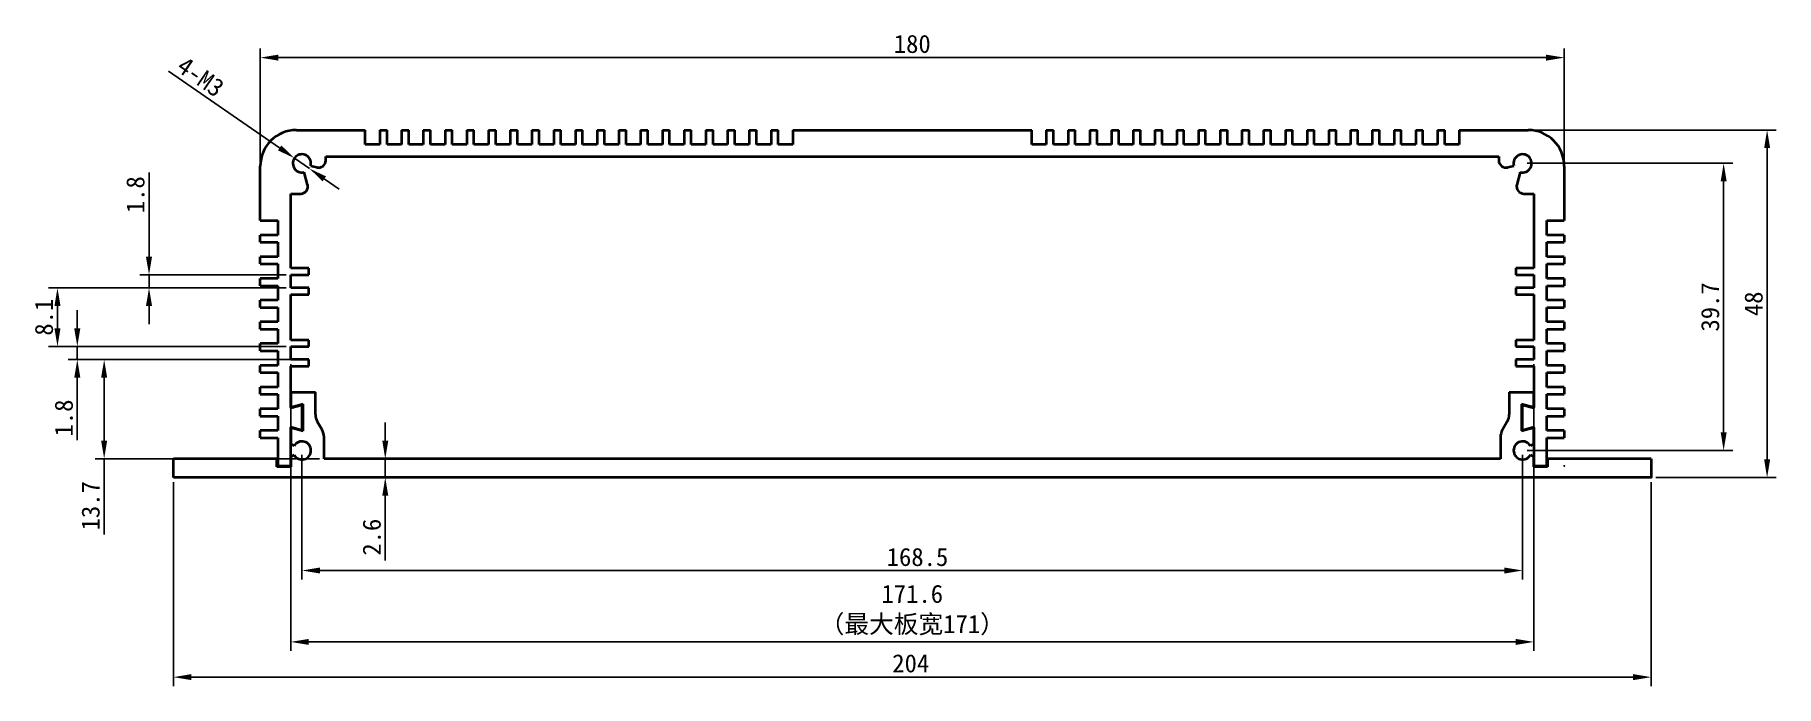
# Model space of a CAD drawing. Header units: millimetres. Extents: x 68 to 309, y 190 to 280.
import ezdxf

# ---------------------------------------------------------------- set-up
doc = ezdxf.new("R2010")
doc.units = ezdxf.units.MM
doc.header["$PDSIZE"] = -1
doc.layers.add('SLD-0', color=7, linetype='Continuous')
doc.styles.get("Standard").update_dxf_attribs({"font": 'simhei.ttf'})
doc.dimstyles.new('ISO-25', dxfattribs={"dimtxt": 2.5, "dimasz": 2.5, "dimexe": 1.25, "dimexo": 0.625, "dimtad": 1, "dimdec": 1, "dimdsep": 46, "dimtxsty": 'Standard', "dimcen": 2.5, "dimadec": 0, "dimazin": 0, "dimtfac": 1, "dimtdec": 1, "dimtmove": 0, "dimatfit": 3, "dimfxl": 1, "dimarcsym": 0})

# ---------------------------------------------------------------- blocks, each defined once
blk = doc.blocks.new('_D')
at = {"layer": 'Defpoints', "color": 0}
for p in [(105.23, 222.99), (273.73, 222.99), (273.73, 206.41)]:
    blk.add_point(p, dxfattribs=at)
at = {"layer": 'SLD-0', "color": 0, "lineweight": -2}
for p, q in [((105.23, 222.36), (105.23, 205.16)), ((273.73, 222.36), (273.73, 205.16)), ((107.73, 206.41), (271.23, 206.41))]:
    blk.add_line(p, q, dxfattribs=at)
at = {"layer": 'SLD-0', "color": 0}
for points in [[(107.73, 206.82), (107.73, 205.99), (105.23, 206.41)], [(271.23, 206.82), (271.23, 205.99), (273.73, 206.41)]]:
    blk.add_solid(points, dxfattribs=at)
at = {"layer": 'SLD-0', "color": 0, "insert": (190.2, 209.53), "char_height": 2.5, "attachment_point": 2}
blk.add_mtext('168.5', dxfattribs=at)
blk = doc.blocks.new('_D_1')
at = {"layer": 'Defpoints', "color": 0}
for p in [(273.73, 262.64), (301.48, 262.64), (273.73, 222.99)]:
    blk.add_point(p, dxfattribs=at)
at = {"layer": 'SLD-0', "color": 0, "lineweight": -2}
for p, q in [((274.36, 262.64), (302.73, 262.64)), ((301.48, 225.49), (301.48, 260.14)), ((274.36, 222.99), (302.73, 222.99))]:
    blk.add_line(p, q, dxfattribs=at)
at = {"layer": 'SLD-0', "color": 0}
for points in [[(301.07, 260.14), (301.9, 260.14), (301.48, 262.64)], [(301.07, 225.49), (301.9, 225.49), (301.48, 222.99)]]:
    blk.add_solid(points, dxfattribs=at)
at = {"layer": 'SLD-0', "color": 0, "insert": (298.36, 242.81), "char_height": 2.5, "attachment_point": 2, "rotation": 90}
blk.add_mtext('39.7', dxfattribs=at)
blk = doc.blocks.new('_D_2')
at = {"layer": 'Defpoints', "color": 0}
for p in [(104.2, 263.35), (106.26, 261.92)]:
    blk.add_point(p, dxfattribs=at)
at = {"layer": 'SLD-0', "color": 0, "lineweight": -2}
for p, q in [((86.81, 275.38), (102.15, 264.77)), ((106.26, 261.92), (104.2, 263.35)), ((108.32, 260.5), (110.37, 259.08))]:
    blk.add_line(p, q, dxfattribs=at)
at = {"layer": 'SLD-0', "color": 0}
for points in [[(102.39, 265.11), (101.91, 264.43), (104.2, 263.35)], [(108.55, 260.84), (108.08, 260.16), (106.26, 261.92)]]:
    blk.add_solid(points, dxfattribs=at)
at = {"layer": 'SLD-0', "color": 0, "insert": (91.25, 274.59), "char_height": 2.5, "attachment_point": 5, "rotation": 325.3217}
blk.add_mtext('4-M3', dxfattribs=at)
blk = doc.blocks.new('_D_3')
at = {"layer": 'Defpoints', "color": 0}
for p in [(279.48, 277.24), (99.48, 262.24), (279.48, 262.24)]:
    blk.add_point(p, dxfattribs=at)
at = {"layer": 'SLD-0', "color": 0, "lineweight": -2}
for p, q in [((99.48, 262.86), (99.48, 278.49)), ((101.98, 277.24), (276.98, 277.24)), ((279.48, 262.86), (279.48, 278.49))]:
    blk.add_line(p, q, dxfattribs=at)
at = {"layer": 'SLD-0', "color": 0}
for points in [[(101.98, 277.65), (101.98, 276.82), (99.48, 277.24)], [(276.98, 277.65), (276.98, 276.82), (279.48, 277.24)]]:
    blk.add_solid(points, dxfattribs=at)
at = {"layer": 'SLD-0', "color": 0, "insert": (189.48, 280.39), "char_height": 2.5, "attachment_point": 2}
blk.add_mtext('180', dxfattribs=at)
blk = doc.blocks.new('_D_4')
at = {"layer": 'Defpoints', "color": 0}
for p in [(87.48, 219.24), (291.48, 219.24), (291.48, 191.68)]:
    blk.add_point(p, dxfattribs=at)
at = {"layer": 'SLD-0', "color": 0, "lineweight": -2}
for p, q in [((87.48, 218.61), (87.48, 190.43)), ((291.48, 218.61), (291.48, 190.43)), ((89.98, 191.68), (288.98, 191.68))]:
    blk.add_line(p, q, dxfattribs=at)
at = {"layer": 'SLD-0', "color": 0}
for points in [[(89.98, 192.1), (89.98, 191.27), (87.48, 191.68)], [(288.98, 192.1), (288.98, 191.27), (291.48, 191.68)]]:
    blk.add_solid(points, dxfattribs=at)
at = {"layer": 'SLD-0', "color": 0, "insert": (189.27, 194.84), "char_height": 2.5, "attachment_point": 2}
blk.add_mtext('204', dxfattribs=at)
blk = doc.blocks.new('_D_5')
at = {"layer": 'Defpoints', "color": 0}
for p in [(108.28, 221.84), (87.48, 219.24), (116.73, 219.24)]:
    blk.add_point(p, dxfattribs=at)
at = {"layer": 'SLD-0', "color": 0, "lineweight": -2}
for p, q in [((116.73, 224.34), (116.73, 226.84)), ((108.91, 221.84), (117.98, 221.84)), ((116.73, 221.84), (116.73, 219.24)), ((88.11, 219.24), (117.98, 219.24)), ((116.73, 216.74), (116.73, 207.79))]:
    blk.add_line(p, q, dxfattribs=at)
at = {"layer": 'SLD-0', "color": 0}
for points in [[(116.32, 224.34), (117.15, 224.34), (116.73, 221.84)], [(116.32, 216.74), (117.15, 216.74), (116.73, 219.24)]]:
    blk.add_solid(points, dxfattribs=at)
at = {"layer": 'SLD-0', "color": 0, "insert": (113.61, 211.01), "char_height": 2.5, "attachment_point": 2, "rotation": 90}
blk.add_mtext('2.6', dxfattribs=at)
blk = doc.blocks.new('_D_6')
at = {"layer": 'Defpoints', "color": 0}
for p in [(106.18, 235.54), (77.93, 221.84), (108.28, 221.84)]:
    blk.add_point(p, dxfattribs=at)
at = {"layer": 'SLD-0', "color": 0, "lineweight": -2}
for p, q in [((105.56, 235.54), (76.68, 235.54)), ((77.93, 233.04), (77.93, 224.34)), ((107.66, 221.84), (76.68, 221.84)), ((77.93, 221.84), (77.93, 211.36))]:
    blk.add_line(p, q, dxfattribs=at)
at = {"layer": 'SLD-0', "color": 0}
for points in [[(77.51, 233.04), (78.34, 233.04), (77.93, 235.54)], [(77.51, 224.34), (78.34, 224.34), (77.93, 221.84)]]:
    blk.add_solid(points, dxfattribs=at)
at = {"layer": 'SLD-0', "color": 0, "insert": (74.8, 215.35), "char_height": 2.5, "attachment_point": 2, "rotation": 90}
blk.add_mtext('13.7', dxfattribs=at)
blk = doc.blocks.new('_D_7')
at = {"layer": 'Defpoints', "color": 0}
for p in [(74.22, 237.34), (103.68, 237.34), (103.68, 235.54)]:
    blk.add_point(p, dxfattribs=at)
at = {"layer": 'SLD-0', "color": 0, "lineweight": -2}
for p, q in [((74.22, 239.84), (74.22, 242.34)), ((103.06, 237.34), (72.97, 237.34)), ((74.22, 237.34), (74.22, 235.54)), ((103.06, 235.54), (72.97, 235.54)), ((74.22, 233.04), (74.22, 224.4))]:
    blk.add_line(p, q, dxfattribs=at)
at = {"layer": 'SLD-0', "color": 0}
for points in [[(73.8, 239.84), (74.64, 239.84), (74.22, 237.34)], [(73.8, 233.04), (74.64, 233.04), (74.22, 235.54)]]:
    blk.add_solid(points, dxfattribs=at)
at = {"layer": 'SLD-0', "color": 0, "insert": (71.1, 227.47), "char_height": 2.5, "attachment_point": 2, "rotation": 90}
blk.add_mtext('1.8', dxfattribs=at)
blk = doc.blocks.new('_D_8')
at = {"layer": 'Defpoints', "color": 0}
for p in [(71.48, 245.44), (103.68, 245.44), (103.68, 237.34)]:
    blk.add_point(p, dxfattribs=at)
at = {"layer": 'SLD-0', "color": 0, "lineweight": -2}
for p, q in [((103.06, 245.44), (70.23, 245.44)), ((71.48, 239.84), (71.48, 242.94)), ((103.06, 237.34), (70.23, 237.34))]:
    blk.add_line(p, q, dxfattribs=at)
at = {"layer": 'SLD-0', "color": 0}
for points in [[(71.07, 242.94), (71.9, 242.94), (71.48, 245.44)], [(71.07, 239.84), (71.9, 239.84), (71.48, 237.34)]]:
    blk.add_solid(points, dxfattribs=at)
at = {"layer": 'SLD-0', "color": 0, "insert": (68.36, 241.39), "char_height": 2.5, "attachment_point": 2, "rotation": 90}
blk.add_mtext('8.1', dxfattribs=at)
blk = doc.blocks.new('_D_9')
at = {"layer": 'Defpoints', "color": 0}
for p in [(84.12, 247.24), (103.68, 247.24), (103.68, 245.44)]:
    blk.add_point(p, dxfattribs=at)
at = {"layer": 'SLD-0', "color": 0, "lineweight": -2}
for p, q in [((84.12, 249.74), (84.12, 261.38)), ((103.06, 247.24), (82.87, 247.24)), ((103.06, 245.44), (82.87, 245.44)), ((84.12, 245.44), (84.12, 247.24)), ((84.12, 242.94), (84.12, 240.44))]:
    blk.add_line(p, q, dxfattribs=at)
at = {"layer": 'SLD-0', "color": 0}
for points in [[(83.7, 249.74), (84.54, 249.74), (84.12, 247.24)], [(83.7, 242.94), (84.54, 242.94), (84.12, 245.44)]]:
    blk.add_solid(points, dxfattribs=at)
at = {"layer": 'SLD-0', "color": 0, "insert": (80.99, 258.31), "char_height": 2.5, "attachment_point": 2, "rotation": 90}
blk.add_mtext('1.8', dxfattribs=at)
blk = doc.blocks.new('_D_10')
at = {"layer": 'Defpoints', "color": 0}
for p in [(274.48, 267.24), (291.48, 219.24), (307.48, 219.24)]:
    blk.add_point(p, dxfattribs=at)
at = {"layer": 'SLD-0', "color": 0, "lineweight": -2}
for p, q in [((275.11, 267.24), (308.73, 267.24)), ((307.48, 264.74), (307.48, 221.74)), ((292.11, 219.24), (308.73, 219.24))]:
    blk.add_line(p, q, dxfattribs=at)
at = {"layer": 'SLD-0', "color": 0}
for points in [[(307.07, 264.74), (307.9, 264.74), (307.48, 267.24)], [(307.07, 221.74), (307.9, 221.74), (307.48, 219.24)]]:
    blk.add_solid(points, dxfattribs=at)
at = {"layer": 'SLD-0', "color": 0, "insert": (304.36, 243.24), "char_height": 2.5, "attachment_point": 2, "rotation": 90}
blk.add_mtext('48', dxfattribs=at)
blk = doc.blocks.new('*D16')
at = {"layer": 'Defpoints', "color": 0}
for p in [(103.68, 235.54), (275.28, 235.54), (275.28, 196.55)]:
    blk.add_point(p, dxfattribs=at)
at = {"layer": 'SLD-0', "color": 0, "lineweight": -2}
for p, q in [((103.68, 234.91), (103.68, 195.3)), ((275.28, 234.91), (275.28, 195.3)), ((106.18, 196.55), (272.78, 196.55))]:
    blk.add_line(p, q, dxfattribs=at)
at = {"layer": 'SLD-0', "color": 0}
for points in [[(106.18, 196.96), (106.18, 196.13), (103.68, 196.55)], [(272.78, 196.96), (272.78, 196.13), (275.28, 196.55)]]:
    blk.add_solid(points, dxfattribs=at)
at = {"layer": 'SLD-0', "color": 0, "insert": (189.48, 200.94), "char_height": 2.5, "attachment_point": 5}
blk.add_mtext('171.6\\P（最大板宽171）', dxfattribs=at)

msp = doc.modelspace()

# ---------------------------------------------------------------- linework, layer by layer
at = {"color": 7, "linetype": 'Continuous', "lineweight": 35}
for p, q in [((104.48, 267.24), (113.98, 267.24)), ((113.98, 265.24), (113.98, 267.24)), ((115.98, 267.24), (115.98, 265.24)), ((115.98, 267.24), (116.98, 267.24)), ((116.98, 265.24), (116.98, 267.24)), ((118.98, 267.24), (118.98, 265.24)), ((118.98, 267.24), (119.98, 267.24)), ((119.98, 265.24), (119.98, 267.24)), ((121.98, 267.24), (121.98, 265.24)), ((121.98, 267.24), (122.98, 267.24)), ((122.98, 265.24), (122.98, 267.24)), ((124.98, 267.24), (124.98, 265.24)), ((124.98, 267.24), (125.98, 267.24)), ((125.98, 265.24), (125.98, 267.24)), ((127.98, 267.24), (127.98, 265.24)), ((127.98, 267.24), (128.98, 267.24)), ((128.98, 265.24), (128.98, 267.24)), ((130.98, 267.24), (130.98, 265.24)), ((130.98, 267.24), (131.98, 267.24)), ((131.98, 265.24), (131.98, 267.24)), ((133.98, 267.24), (133.98, 265.24)), ((133.98, 267.24), (134.98, 267.24)), ((134.98, 265.24), (134.98, 267.24)), ((136.98, 267.24), (136.98, 265.24)), ((136.98, 267.24), (137.98, 267.24)), ((137.98, 265.24), (137.98, 267.24)), ((139.98, 267.24), (139.98, 265.24)), ((139.98, 267.24), (140.98, 267.24)), ((140.98, 265.24), (140.98, 267.24)), ((142.98, 267.24), (142.98, 265.24)), ((142.98, 267.24), (143.98, 267.24)), ((143.98, 265.24), (143.98, 267.24)), ((145.98, 267.24), (145.98, 265.24)), ((145.98, 267.24), (146.98, 267.24)), ((146.98, 265.24), (146.98, 267.24)), ((148.98, 267.24), (148.98, 265.24)), ((148.98, 267.24), (149.98, 267.24)), ((149.98, 265.24), (149.98, 267.24)), ((151.98, 267.24), (151.98, 265.24)), ((151.98, 267.24), (152.98, 267.24)), ((152.98, 265.24), (152.98, 267.24)), ((154.98, 267.24), (154.98, 265.24)), ((154.98, 267.24), (155.98, 267.24)), ((155.98, 265.24), (155.98, 267.24)), ((157.98, 267.24), (157.98, 265.24)), ((157.98, 267.24), (158.98, 267.24)), ((158.98, 265.24), (158.98, 267.24)), ((160.98, 267.24), (160.98, 265.24)), ((160.98, 267.24), (161.98, 267.24)), ((161.98, 265.24), (161.98, 267.24)), ((163.98, 267.24), (163.98, 265.24)), ((163.98, 267.24), (164.98, 267.24)), ((164.98, 265.24), (164.98, 267.24)), ((166.98, 267.24), (166.98, 265.24)), ((166.98, 267.24), (167.98, 267.24)), ((167.98, 265.24), (167.98, 267.24)), ((169.98, 267.24), (169.98, 265.24)), ((169.98, 267.24), (170.98, 267.24)), ((170.98, 265.24), (170.98, 267.24)), ((172.98, 267.24), (172.98, 265.24)), ((172.98, 267.24), (205.98, 267.24)), ((205.98, 265.24), (205.98, 267.24)), ((207.98, 267.24), (207.98, 265.24)), ((207.98, 267.24), (208.98, 267.24)), ((208.98, 265.24), (208.98, 267.24)), ((210.98, 267.24), (210.98, 265.24)), ((210.98, 267.24), (211.98, 267.24)), ((211.98, 265.24), (211.98, 267.24)), ((213.98, 267.24), (213.98, 265.24)), ((213.98, 267.24), (214.98, 267.24)), ((214.98, 265.24), (214.98, 267.24)), ((216.98, 267.24), (216.98, 265.24)), ((216.98, 267.24), (217.98, 267.24)), ((217.98, 265.24), (217.98, 267.24)), ((219.98, 267.24), (219.98, 265.24)), ((219.98, 267.24), (220.98, 267.24)), ((220.98, 265.24), (220.98, 267.24)), ((222.98, 267.24), (222.98, 265.24)), ((222.98, 267.24), (223.98, 267.24)), ((223.98, 265.24), (223.98, 267.24)), ((225.98, 267.24), (225.98, 265.24)), ((225.98, 267.24), (226.98, 267.24)), ((226.98, 265.24), (226.98, 267.24)), ((228.98, 267.24), (228.98, 265.24)), ((228.98, 267.24), (229.98, 267.24)), ((229.98, 265.24), (229.98, 267.24)), ((231.98, 267.24), (231.98, 265.24)), ((231.98, 267.24), (232.98, 267.24)), ((232.98, 265.24), (232.98, 267.24)), ((234.98, 267.24), (234.98, 265.24)), ((234.98, 267.24), (235.98, 267.24)), ((235.98, 265.24), (235.98, 267.24)), ((237.98, 267.24), (237.98, 265.24)), ((237.98, 267.24), (238.98, 267.24)), ((238.98, 265.24), (238.98, 267.24)), ((240.98, 267.24), (240.98, 265.24)), ((240.98, 267.24), (241.98, 267.24)), ((241.98, 265.24), (241.98, 267.24)), ((243.98, 267.24), (243.98, 265.24)), ((243.98, 267.24), (244.98, 267.24)), ((244.98, 265.24), (244.98, 267.24)), ((246.98, 267.24), (246.98, 265.24)), ((246.98, 267.24), (247.98, 267.24)), ((247.98, 265.24), (247.98, 267.24)), ((249.98, 267.24), (249.98, 265.24)), ((249.98, 267.24), (250.98, 267.24)), ((250.98, 265.24), (250.98, 267.24)), ((252.98, 267.24), (252.98, 265.24)), ((252.98, 267.24), (253.98, 267.24)), ((253.98, 265.24), (253.98, 267.24)), ((255.98, 267.24), (255.98, 265.24)), ((255.98, 267.24), (256.98, 267.24)), ((256.98, 265.24), (256.98, 267.24)), ((258.98, 267.24), (258.98, 265.24)), ((258.98, 267.24), (259.98, 267.24)), ((259.98, 265.24), (259.98, 267.24)), ((261.98, 267.24), (261.98, 265.24)), ((261.98, 267.24), (262.98, 267.24)), ((262.98, 265.24), (262.98, 267.24)), ((264.98, 267.24), (264.98, 265.24)), ((264.98, 267.24), (274.48, 267.24)), ((115.98, 265.24), (113.98, 265.24)), ((118.98, 265.24), (116.98, 265.24)), ((121.98, 265.24), (119.98, 265.24)), ((124.98, 265.24), (122.98, 265.24)), ((127.98, 265.24), (125.98, 265.24)), ((130.98, 265.24), (128.98, 265.24)), ((133.98, 265.24), (131.98, 265.24)), ((136.98, 265.24), (134.98, 265.24)), ((139.98, 265.24), (137.98, 265.24)), ((142.98, 265.24), (140.98, 265.24)), ((145.98, 265.24), (143.98, 265.24)), ((148.98, 265.24), (146.98, 265.24)), ((151.98, 265.24), (149.98, 265.24)), ((154.98, 265.24), (152.98, 265.24)), ((157.98, 265.24), (155.98, 265.24)), ((160.98, 265.24), (158.98, 265.24)), ((163.98, 265.24), (161.98, 265.24)), ((166.98, 265.24), (164.98, 265.24)), ((169.98, 265.24), (167.98, 265.24)), ((172.98, 265.24), (170.98, 265.24)), ((207.98, 265.24), (205.98, 265.24)), ((210.98, 265.24), (208.98, 265.24)), ((213.98, 265.24), (211.98, 265.24)), ((216.98, 265.24), (214.98, 265.24)), ((219.98, 265.24), (217.98, 265.24)), ((222.98, 265.24), (220.98, 265.24)), ((225.98, 265.24), (223.98, 265.24)), ((228.98, 265.24), (226.98, 265.24)), ((231.98, 265.24), (229.98, 265.24)), ((234.98, 265.24), (232.98, 265.24)), ((237.98, 265.24), (235.98, 265.24)), ((240.98, 265.24), (238.98, 265.24)), ((243.98, 265.24), (241.98, 265.24)), ((246.98, 265.24), (244.98, 265.24)), ((249.98, 265.24), (247.98, 265.24)), ((252.98, 265.24), (250.98, 265.24)), ((255.98, 265.24), (253.98, 265.24)), ((258.98, 265.24), (256.98, 265.24)), ((261.98, 265.24), (259.98, 265.24)), ((264.98, 265.24), (262.98, 265.24)), ((99.48, 254.74), (99.48, 262.24)), ((106.44, 262.31), (107.27, 262.09)), ((108.53, 263.59), (270.43, 263.59)), ((108.53, 263.05), (108.53, 263.59)), ((270.43, 263.59), (270.43, 263.05)), ((271.69, 262.09), (272.53, 262.31)), ((279.48, 262.24), (279.48, 254.74)), ((106.02, 259.69), (105.56, 261.43)), ((273.41, 261.43), (272.94, 259.69)), ((103.68, 258.44), (105.06, 258.44)), ((103.68, 248.14), (103.68, 258.44)), ((273.91, 258.44), (275.28, 258.44)), ((275.28, 258.44), (275.28, 248.14)), ((99.48, 254.74), (101.88, 254.74)), ((101.88, 252.74), (99.48, 252.74)), ((99.48, 251.74), (99.48, 252.74)), ((101.88, 254.74), (101.88, 252.74)), ((277.08, 254.74), (279.48, 254.74)), ((277.08, 252.74), (277.08, 254.74)), ((279.48, 252.74), (277.08, 252.74)), ((279.48, 252.74), (279.48, 251.74)), ((99.48, 251.74), (101.88, 251.74)), ((101.88, 251.74), (101.88, 249.74)), ((277.08, 251.74), (279.48, 251.74)), ((277.08, 249.74), (277.08, 251.74)), ((101.88, 249.74), (99.48, 249.74)), ((99.48, 248.74), (99.48, 249.74)), ((99.48, 248.74), (101.88, 248.74)), ((101.88, 248.74), (101.88, 246.74)), ((106.18, 248.14), (103.68, 248.14)), ((106.18, 247.24), (106.18, 248.14)), ((275.28, 248.14), (272.78, 248.14)), ((272.78, 248.14), (272.78, 247.24)), ((279.48, 249.74), (277.08, 249.74)), ((277.08, 248.74), (279.48, 248.74)), ((277.08, 246.74), (277.08, 248.74)), ((279.48, 249.74), (279.48, 248.74)), ((101.88, 246.74), (99.48, 246.74)), ((99.48, 245.74), (99.48, 246.74)), ((99.48, 245.74), (101.88, 245.74)), ((101.88, 245.74), (101.88, 243.74)), ((103.68, 247.24), (106.18, 247.24)), ((103.68, 245.44), (103.68, 247.24)), ((106.18, 245.44), (103.68, 245.44)), ((106.18, 244.54), (106.18, 245.44)), ((272.78, 247.24), (275.28, 247.24)), ((275.28, 245.44), (272.78, 245.44)), ((272.78, 245.44), (272.78, 244.54)), ((275.28, 247.24), (275.28, 245.44)), ((279.48, 246.74), (277.08, 246.74)), ((277.08, 245.74), (279.48, 245.74)), ((277.08, 243.74), (277.08, 245.74)), ((279.48, 246.74), (279.48, 245.74)), ((101.88, 243.74), (99.48, 243.74)), ((99.48, 242.74), (99.48, 243.74)), ((103.68, 244.54), (106.18, 244.54)), ((103.68, 238.24), (103.68, 244.54)), ((272.78, 244.54), (275.28, 244.54)), ((275.28, 244.54), (275.28, 238.24)), ((279.48, 243.74), (277.08, 243.74)), ((279.48, 243.74), (279.48, 242.74)), ((99.48, 242.74), (101.88, 242.74)), ((101.88, 240.74), (99.48, 240.74)), ((99.48, 239.74), (99.48, 240.74)), ((101.88, 242.74), (101.88, 240.74)), ((277.08, 242.74), (279.48, 242.74)), ((277.08, 240.74), (277.08, 242.74)), ((279.48, 240.74), (277.08, 240.74)), ((279.48, 240.74), (279.48, 239.74)), ((99.48, 239.74), (101.88, 239.74)), ((101.88, 239.74), (101.88, 237.74)), ((106.18, 238.24), (103.68, 238.24)), ((106.18, 237.34), (106.18, 238.24)), ((275.28, 238.24), (272.78, 238.24)), ((272.78, 238.24), (272.78, 237.34)), ((277.08, 239.74), (279.48, 239.74)), ((277.08, 237.74), (277.08, 239.74)), ((101.88, 237.74), (99.48, 237.74)), ((99.48, 236.74), (99.48, 237.74)), ((99.48, 236.74), (101.88, 236.74)), ((101.88, 236.74), (101.88, 234.74)), ((103.68, 237.34), (106.18, 237.34)), ((103.68, 235.54), (103.68, 237.34)), ((272.78, 237.34), (275.28, 237.34)), ((275.28, 237.34), (275.28, 235.54)), ((279.48, 237.74), (277.08, 237.74)), ((277.08, 236.74), (279.48, 236.74)), ((277.08, 234.74), (277.08, 236.74)), ((279.48, 237.74), (279.48, 236.74)), ((101.88, 234.74), (99.48, 234.74)), ((99.48, 233.74), (99.48, 234.74)), ((99.48, 233.74), (101.88, 233.74)), ((101.88, 233.74), (101.88, 231.74)), ((106.18, 235.54), (103.68, 235.54)), ((103.68, 234.64), (106.18, 234.64)), ((103.68, 228.94), (103.68, 234.64)), ((106.18, 234.64), (106.18, 235.54)), ((272.78, 235.54), (272.78, 234.64)), ((275.28, 235.54), (272.78, 235.54)), ((272.78, 234.64), (275.28, 234.64)), ((275.28, 234.64), (275.28, 228.94)), ((279.48, 234.74), (277.08, 234.74)), ((277.08, 233.74), (279.48, 233.74)), ((277.08, 231.74), (277.08, 233.74)), ((279.48, 234.74), (279.48, 233.74)), ((101.88, 231.74), (99.48, 231.74)), ((99.48, 230.74), (99.48, 231.74)), ((103.68, 231.04), (107.08, 231.04)), ((103.68, 231.04), (103.68, 228.83)), ((107.08, 227.97), (107.08, 231.04)), ((271.88, 231.04), (271.88, 227.97)), ((271.88, 231.04), (275.28, 231.04)), ((275.28, 228.83), (275.28, 231.04)), ((279.48, 231.74), (277.08, 231.74)), ((279.48, 231.74), (279.48, 230.74)), ((99.48, 230.74), (101.88, 230.74)), ((101.88, 228.74), (99.48, 228.74)), ((99.48, 227.74), (99.48, 228.74)), ((101.88, 230.74), (101.88, 228.74)), ((105.38, 229.39), (103.68, 228.94)), ((105.28, 229.26), (103.68, 228.83)), ((105.28, 225.81), (105.28, 229.26)), ((105.38, 225.68), (105.38, 229.39)), ((273.58, 229.39), (273.58, 225.68)), ((275.28, 228.94), (273.58, 229.39)), ((275.28, 228.83), (273.68, 229.26)), ((273.68, 229.26), (273.68, 225.81)), ((277.08, 230.74), (279.48, 230.74)), ((277.08, 228.74), (277.08, 230.74)), ((279.48, 228.74), (277.08, 228.74)), ((279.48, 228.74), (279.48, 227.74)), ((99.48, 227.74), (101.88, 227.74)), ((101.88, 227.74), (101.88, 225.74)), ((103.68, 226.24), (105.28, 225.81)), ((103.68, 226.24), (103.68, 226.14)), ((103.68, 226.14), (105.38, 225.68)), ((103.68, 220.84), (103.68, 226.14)), ((103.68, 226.14), (103.68, 223.88)), ((108.01, 225.82), (107.35, 226.97)), ((271.61, 226.97), (270.95, 225.82)), ((273.58, 225.68), (275.28, 226.14)), ((273.68, 225.81), (275.28, 226.24)), ((275.28, 223.88), (275.28, 226.24)), ((275.28, 226.14), (275.28, 220.84)), ((277.08, 227.74), (279.48, 227.74)), ((277.08, 225.74), (277.08, 227.74)), ((101.88, 225.74), (99.48, 225.74)), ((99.48, 224.74), (99.48, 225.74)), ((99.48, 224.74), (101.88, 224.74)), ((101.88, 224.74), (101.88, 220.84)), ((103.68, 223.88), (104.15, 223.61)), ((108.28, 221.84), (108.28, 224.82)), ((270.68, 224.82), (270.68, 221.84)), ((274.82, 223.61), (275.28, 223.88)), ((279.48, 225.74), (277.08, 225.74)), ((277.08, 224.74), (279.48, 224.74)), ((277.08, 220.84), (277.08, 224.74)), ((279.48, 225.74), (279.48, 224.74)), ((101.78, 221.84), (87.48, 221.84)), ((87.48, 219.24), (87.48, 221.84)), ((101.78, 220.74), (101.78, 221.84)), ((101.88, 220.84), (101.88, 221.84)), ((104.15, 222.36), (103.68, 222.09)), ((103.68, 222.09), (103.68, 220.74)), ((270.68, 221.84), (108.28, 221.84)), ((275.28, 222.09), (274.82, 222.36)), ((275.28, 220.74), (275.28, 222.09)), ((277.08, 221.84), (277.08, 220.84)), ((291.48, 221.84), (277.18, 221.84)), ((277.18, 221.84), (277.18, 220.74)), ((291.48, 221.84), (291.48, 219.24)), ((291.48, 219.24), (87.48, 219.24)), ((103.68, 220.74), (101.78, 220.74)), ((103.68, 220.84), (101.88, 220.84)), ((277.08, 220.84), (275.28, 220.84)), ((277.18, 220.74), (275.28, 220.74))]:
    msp.add_line(p, q, dxfattribs=at)
at = {"color": 7, "linetype": 'Continuous'}
for p, q in [((279.48, 220.84), (279.43, 220.84)), ((279.48, 220.84), (279.48, 220.95)), ((291.48, 219.24), (291.43, 219.24)), ((291.48, 219.24), (291.48, 219.35))]:
    msp.add_line(p, q, dxfattribs=at)
at = {"color": 7, "linetype": 'Continuous', "lineweight": 35}
for centre, radius, start, end in [((104.48, 262.24), 5, 90, 180), ((274.48, 262.24), 5, 0, 90), ((105.23, 262.64), 1.25, 345, 285), ((107.53, 263.05), 1, 255, 0), ((271.43, 263.05), 1, 180, 285), ((273.73, 262.64), 1.25, 255, 195), ((105.06, 259.44), 1, 270, 15), ((273.91, 259.44), 1, 165, 270), ((109.08, 227.97), 2, 180, 210), ((269.88, 227.97), 2, 330, 0), ((105.23, 222.99), 1.25, 210, 150), ((106.28, 224.82), 2, 0, 30), ((272.68, 224.82), 2, 150, 180), ((273.73, 222.99), 1.25, 30, 330)]:
    msp.add_arc(centre, radius, start, end, dxfattribs=at)
at = {"color": 7, "linetype": 'Continuous'}
for p in [(279.48, 220.84), (291.48, 219.24)]:
    msp.add_point(p, dxfattribs=at)

# ---------------------------------------------------------------- dimensions: what is measured, and where the dimension line sits
at = {"layer": 'SLD-0', "color": 7}
for base, p1, p2, picture, middle in [((279.48, 277.24), (99.48, 262.24), (279.48, 262.24), '_D_3', (189.48, 277.24)), ((273.73, 206.41), (105.23, 222.99), (273.73, 222.99), '_D', (190.2, 206.41)), ((291.48, 191.68), (87.48, 219.24), (291.48, 219.24), '_D_4', (189.27, 191.68))]:
    dim = msp.add_linear_dim(base=base, p1=p1, p2=p2, dimstyle='ISO-25', dxfattribs=at)
    dim.commit()
    dim.dimension.update_dxf_attribs({"geometry": picture, "text_midpoint": middle, "dimtype": 160})
dim = msp.add_diameter_dim_2p(p1=(106.26, 261.92), p2=(104.2, 263.35), text='4-M3', dimstyle='ISO-25', dxfattribs=at)
dim.commit()
dim.dimension.update_dxf_attribs({"geometry": '_D_2', "text_midpoint": (90.19, 273.05), "dimtype": 163})
for base, p1, p2, picture, middle in [((307.48, 219.24), (274.48, 267.24), (291.48, 219.24), '_D_10', (307.48, 243.24)), ((301.48286219, 262.63565371), (273.73286219, 222.98565371), (273.73286219, 262.63565371), '_D_1', (301.48286219, 242.81065371)), ((84.12, 247.24), (103.68, 245.44), (103.68, 247.24), '_D_9', (84.12, 258.31)), ((71.48, 245.44), (103.68, 237.34), (103.68, 245.44), '_D_8', (71.48, 241.39)), ((74.22, 237.34), (103.68, 235.54), (103.68, 237.34), '_D_7', (74.22, 227.47)), ((77.93, 221.84), (106.18, 235.54), (108.28, 221.84), '_D_6', (77.93, 215.35)), ((116.73, 219.24), (108.28, 221.84), (87.48, 219.24), '_D_5', (116.73, 211.01))]:
    dim = msp.add_linear_dim(base=base, p1=p1, p2=p2, angle=90, dimstyle='ISO-25', dxfattribs=at)
    dim.commit()
    dim.dimension.update_dxf_attribs({"geometry": picture, "text_midpoint": middle, "dimtype": 160})
at = {"layer": 'SLD-0'}
dim = msp.add_linear_dim(base=(275.28, 196.55), p1=(103.68, 235.54), p2=(275.28, 235.54), angle=180, text='<>\\P（最大板宽171）', dimstyle='ISO-25', dxfattribs=at)
dim.commit()
dim.dimension.update_dxf_attribs({"geometry": '*D16', "text_midpoint": (189.48, 200.94)})

doc.saveas('drawing.dxf')
